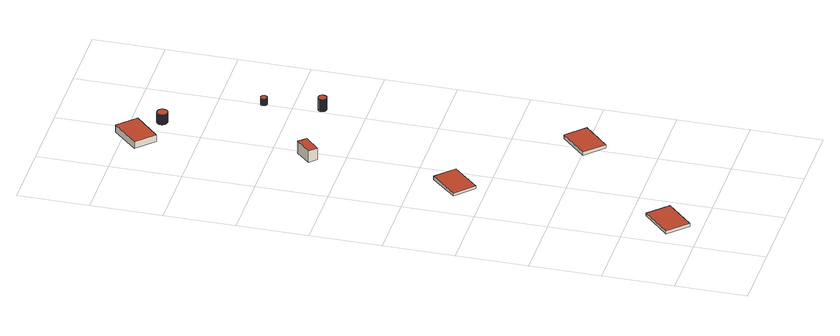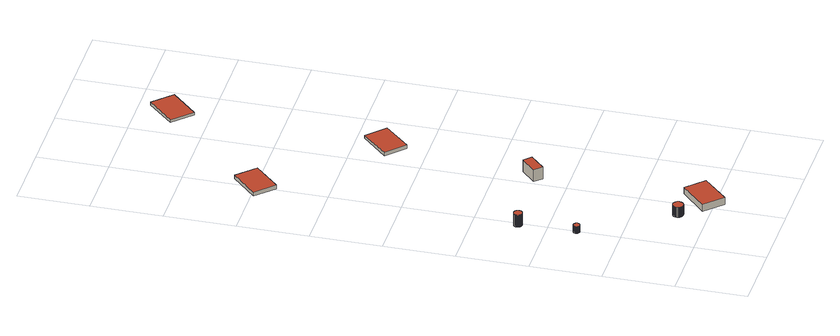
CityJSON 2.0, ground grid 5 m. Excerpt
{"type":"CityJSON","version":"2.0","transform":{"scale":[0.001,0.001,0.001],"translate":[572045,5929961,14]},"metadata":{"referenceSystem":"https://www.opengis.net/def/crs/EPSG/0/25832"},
"CityObjects":{
"building1":{"type":"Building","attributes":{"Grundfläche 2D":"8420.653065","Grundhöhe NN":"5.361"},"children":["building1-1","building1-2","building1-3","building1-4","building1-5","building1-6","building1-7","building1-8"]},
"building1-1":{"type":"BuildingInstallation","parents":["building1"],"geometry":[{"type":"MultiSurface","lod":"3","boundaries":[[[0,1,2,3]],[[4,5,3,2]],[[0,3,5,6]],[[6,7,1,0]],[[2,1,7,4]]],"semantics":{"surfaces":[{"type":"RoofSurface"},{"type":"WallSurface"}],"values":[0,1,1,1,1]}}]},
"building1-2":{"type":"BuildingInstallation","parents":["building1"],"geometry":[{"type":"MultiSurface","lod":"3","boundaries":[[[8,9,10,11]],[[12,13,11,10]],[[8,11,13,14]],[[14,15,9,8]],[[10,9,15,12]]],"semantics":{"surfaces":[{"type":"RoofSurface"},{"type":"WallSurface"}],"values":[0,1,1,1,1]}}]},
"building1-3":{"type":"BuildingInstallation","parents":["building1"],"geometry":[{"type":"MultiSurface","lod":"3","boundaries":[[[16,17,18,19]],[[20,21,19,18]],[[16,19,21,22]],[[17,16,22,23]],[[23,20,18,17]]],"semantics":{"surfaces":[{"type":"RoofSurface"},{"type":"WallSurface"}],"values":[0,1,1,1,1]}}]},
"building1-4":{"type":"BuildingInstallation","parents":["building1"],"geometry":[{"type":"MultiSurface","lod":"3","boundaries":[[[24,25,26,27]],[[28,29,25,24]],[[27,26,30,31]],[[31,28,24,27]],[[26,25,29,30]]],"semantics":{"surfaces":[{"type":"RoofSurface"},{"type":"WallSurface"}],"values":[0,1,1,1,1]}}]},
"building1-5":{"type":"BuildingInstallation","parents":["building1"],"geometry":[{"type":"MultiSurface","lod":"3","boundaries":[[[32,33,34,35]],[[35,34,36,37]],[[32,35,37,38]],[[33,32,38,39]],[[34,33,39,36]]],"semantics":{"surfaces":[{"type":"RoofSurface"},{"type":"WallSurface"}],"values":[0,1,1,1,1]}}]},
"building1-6":{"type":"BuildingInstallation","parents":["building1"],"geometry":[{"type":"MultiSurface","lod":"3","boundaries":[[[40,41,42,43,44,45,46,47,48,49,50,51,52,53,54,55,56,57,58,59,60,61,62,63,64,65,66,67,68,69,70,71,72,73,74,75,76,77,78,79,80,81,82,83,84,85,86,87,88,89,90,91,92,93,94,95,96,97,98,99,100,101,102,103,104,105,106,107,108,109,110,111,112,113,114,115,116,117,118,119,120,121,122,123,124,125,126,127,128,129,130,131,132,133,134,135,136,137,138,139,140,141,142,143,144,145,146,147,148,149,150,151,152,153,154,155,156,157,158]],[[159,160,54,53]],[[160,161,55,54]],[[161,162,56,55]],[[162,163,57,56]],[[163,164,58,57]],[[164,165,59,58]],[[165,166,60,59]],[[166,167,61,60]],[[167,168,62,61]],[[168,169,63,62]],[[169,170,64,63]],[[170,171,65,64]],[[171,172,66,65]],[[172,173,67,66]],[[173,174,68,67]],[[174,175,69,68]],[[175,176,70,69]],[[176,177,71,70]],[[177,178,72,71]],[[178,179,180,181,75,74,73,72]],[[181,182,76,75]],[[182,183,77,76]],[[183,184,185,79,78,77]],[[185,186,80,79]],[[186,187,81,80]],[[187,188,82,81]],[[188,189,83,82]],[[189,190,84,83]],[[190,191,85,84]],[[191,192,86,85]],[[192,193,87,86]],[[193,194,88,87]],[[194,195,196,90,89,88]],[[196,197,198,92,91,90]],[[198,199,93,92]],[[199,200,94,93]],[[200,201,95,94]],[[201,202,96,95]],[[202,203,97,96]],[[203,204,98,97]],[[204,205,99,98]],[[205,206,207,101,100,99]],[[207,208,209,103,102,101]],[[209,210,104,103]],[[210,211,212,106,105,104]],[[212,213,107,106]],[[213,214,108,107]],[[214,215,109,108]],[[215,216,110,109]],[[216,217,111,110]],[[217,218,112,111]],[[218,219,113,112]],[[219,220,114,113]],[[220,221,115,114]],[[221,222,116,115]],[[222,223,117,116]],[[223,224,118,117]],[[224,225,119,118]],[[225,226,227,121,120,119]],[[227,228,122,121]],[[228,229,123,122]],[[229,230,124,123]],[[230,231,125,124]],[[231,232,126,125]],[[232,233,127,126]],[[233,234,128,127]],[[234,235,129,128]],[[235,236,130,129]],[[236,237,131,130]],[[237,238,132,131]],[[238,239,133,132]],[[239,240,134,133]],[[240,241,135,134]],[[241,242,136,135]],[[242,243,137,136]],[[243,244,138,137]],[[244,245,139,138]],[[245,246,140,139]],[[246,247,141,140]],[[247,248,142,141]],[[248,249,143,142]],[[249,250,144,143]],[[250,251,252,146,145,144]],[[252,253,147,146]],[[253,254,148,147]],[[254,255,149,148]],[[255,256,150,149]],[[256,257,151,150]],[[257,258,152,151]],[[258,259,153,152]],[[259,260,154,153]],[[260,261,155,154]],[[261,262,156,155]],[[262,263,157,156]],[[263,264,158,157]],[[264,265,40,158]],[[265,266,41,40]],[[266,267,42,41]],[[267,268,43,42]],[[268,269,44,43]],[[269,270,271,46,45,44]],[[271,272,47,46]],[[272,273,48,47]],[[273,274,275,50,49,48]],[[275,276,51,50]],[[276,277,52,51]],[[277,159,53,52]]],"semantics":{"surfaces":[{"type":"RoofSurface"},{"type":"WallSurface"}],"values":[0,1,1,1,1,1,1,1,1,1,1,1,1,1,1,1,1,1,1,1,1,1,1,1,1,1,1,1,1,1,1,1,1,1,1,1,1,1,1,1,1,1,1,1,1,1,1,1,1,1,1,1,1,1,1,1,1,1,1,1,1,1,1,1,1,1,1,1,1,1,1,1,1,1,1,1,1,1,1,1,1,1,1,1,1,1,1,1,1,1,1,1,1,1,1,1,1,1,1,1,1,1,1,1,1,1,1,1]}}]},
"building1-7":{"type":"BuildingInstallation","parents":["building1"],"geometry":[{"type":"MultiSurface","lod":"3","boundaries":[[[278,279,280,281,282,283,284,285,286,287,288,289,290,291,292,293,294,295,296,297,298,299,300,301,302,303,304,305,306,307,308,309,310,311,312,313,314,315,316,317,318,319,320,321,322,323,324,325,326,327,328,329,330,331,332,333,334,335,336,337,338,339,340,341,342,343,344,345,346,347,348,349,350,351,352,353,354,355,356,357,358,359,360,361,362,363,364,365,366,367,368,369,370,371,372,373,374,375,376,377,378,379,380,381,382,383,384,385,386,387,388,389,390,391,392,393,394,395,396,397,398,399,400,401,402,403,404,405,406,407,408,409,410,411,412,413,414,415,416,417,418,419,420,421,422,423,424,425,426]],[[427,428,309,308]],[[428,429,310,309]],[[429,430,311,310]],[[430,431,312,311]],[[431,432,313,312]],[[432,433,314,313]],[[433,434,315,314]],[[434,435,316,315]],[[435,436,317,316]],[[436,437,318,317]],[[438,439,300,299]],[[439,440,301,300]],[[440,441,302,301]],[[441,442,303,302]],[[442,443,304,303]],[[443,444,305,304]],[[444,445,306,305]],[[445,446,307,306]],[[446,427,308,307]],[[437,447,319,318]],[[447,448,320,319]],[[448,449,321,320]],[[449,450,322,321]],[[450,451,323,322]],[[451,452,324,323]],[[452,453,325,324]],[[453,454,326,325]],[[454,455,327,326]],[[455,456,328,327]],[[456,457,329,328]],[[457,458,330,329]],[[458,459,460,332,331,330]],[[460,461,333,332]],[[461,462,463,335,334,333]],[[463,464,336,335]],[[464,465,337,336]],[[465,466,338,337]],[[466,467,339,338]],[[467,468,340,339]],[[468,469,341,340]],[[469,470,342,341]],[[470,471,343,342]],[[471,472,344,343]],[[472,473,345,344]],[[473,474,346,345]],[[474,475,347,346]],[[475,476,348,347]],[[476,477,349,348]],[[477,478,350,349]],[[478,479,351,350]],[[479,480,352,351]],[[480,481,353,352]],[[481,482,354,353]],[[482,483,355,354]],[[483,484,356,355]],[[484,485,357,356]],[[485,486,358,357]],[[486,487,359,358]],[[487,488,360,359]],[[488,489,361,360]],[[489,490,362,361]],[[490,491,363,362]],[[491,492,364,363]],[[492,493,365,364]],[[493,494,366,365]],[[494,495,367,366]],[[495,496,368,367]],[[496,497,369,368]],[[497,498,370,369]],[[498,499,371,370]],[[499,500,372,371]],[[500,501,373,372]],[[501,502,503,504,376,375,374,373]],[[504,505,377,376]],[[505,506,378,377]],[[506,507,379,378]],[[507,508,380,379]],[[508,509,381,380]],[[509,510,382,381]],[[510,511,383,382]],[[511,512,513,385,384,383]],[[513,514,386,385]],[[514,515,387,386]],[[515,516,388,387]],[[516,517,389,388]],[[517,518,390,389]],[[518,519,391,390]],[[519,520,392,391]],[[520,521,393,392]],[[521,522,394,393]],[[522,523,395,394]],[[523,524,396,395]],[[524,525,397,396]],[[525,526,398,397]],[[526,527,399,398]],[[527,528,400,399]],[[528,529,401,400]],[[529,530,402,401]],[[530,531,403,402]],[[531,532,404,403]],[[532,533,405,404]],[[533,534,406,405]],[[534,535,407,406]],[[535,536,408,407]],[[536,537,409,408]],[[537,538,410,409]],[[538,539,411,410]],[[539,540,412,411]],[[540,541,413,412]],[[541,542,414,413]],[[542,543,415,414]],[[543,544,416,415]],[[544,545,417,416]],[[545,546,418,417]],[[546,547,419,418]],[[547,548,420,419]],[[548,549,421,420]],[[549,550,422,421]],[[550,551,423,422]],[[551,552,424,423]],[[552,553,425,424]],[[553,554,426,425]],[[554,555,556,279,278,426]],[[556,557,280,279]],[[557,558,281,280]],[[558,559,282,281]],[[559,560,283,282]],[[560,561,284,283]],[[561,562,285,284]],[[562,563,286,285]],[[563,564,287,286]],[[564,565,288,287]],[[565,566,289,288]],[[566,567,290,289]],[[567,568,291,290]],[[568,569,292,291]],[[569,570,293,292]],[[570,571,294,293]],[[571,572,295,294]],[[572,573,296,295]],[[573,574,297,296]],[[574,575,298,297]],[[575,438,299,298]]],"semantics":{"surfaces":[{"type":"RoofSurface"},{"type":"WallSurface"}],"values":[0,1,1,1,1,1,1,1,1,1,1,1,1,1,1,1,1,1,1,1,1,1,1,1,1,1,1,1,1,1,1,1,1,1,1,1,1,1,1,1,1,1,1,1,1,1,1,1,1,1,1,1,1,1,1,1,1,1,1,1,1,1,1,1,1,1,1,1,1,1,1,1,1,1,1,1,1,1,1,1,1,1,1,1,1,1,1,1,1,1,1,1,1,1,1,1,1,1,1,1,1,1,1,1,1,1,1,1,1,1,1,1,1,1,1,1,1,1,1,1,1,1,1,1,1,1,1,1,1,1,1,1,1,1,1,1,1,1,1,1,1,1,1,1]}}]},
"building1-8":{"type":"BuildingInstallation","parents":["building1"],"geometry":[{"type":"MultiSurface","lod":"3","boundaries":[[[576,577,578,579,580,581,582,583,584,585,586,587,588,589,590,591,592,593,594,595,596,597,598,599,600,601,602,603,604,605,606,607,608,609,610,611,612,613,614,615,616,617,618,619,620,621,622,623,624,625,626,627,628,629,630,631,632,633,634,635,636,637,638,639,640,641,642,643,644,645,646,647,648,649,650,651,652,653,654,655,656,657,658,659,660,661]],[[662,663,590,589]],[[664,665,580,579]],[[665,666,581,580]],[[666,667,582,581]],[[667,668,583,582]],[[668,669,670,585,584,583]],[[670,671,586,585]],[[671,672,587,586]],[[672,673,588,587]],[[673,662,589,588]],[[663,674,591,590]],[[674,675,592,591]],[[675,676,593,592]],[[676,677,594,593]],[[677,678,595,594]],[[678,679,596,595]],[[679,680,597,596]],[[680,681,598,597]],[[681,682,599,598]],[[682,683,600,599]],[[683,684,601,600]],[[684,685,602,601]],[[685,686,603,602]],[[686,687,604,603]],[[687,688,689,606,605,604]],[[689,690,607,606]],[[690,691,608,607]],[[691,692,609,608]],[[692,693,610,609]],[[693,694,611,610]],[[694,695,612,611]],[[695,696,613,612]],[[696,697,614,613]],[[697,698,615,614]],[[698,699,616,615]],[[699,700,617,616]],[[700,701,618,617]],[[701,702,619,618]],[[702,703,620,619]],[[703,704,621,620]],[[704,705,622,621]],[[705,706,623,622]],[[706,707,624,623]],[[707,708,625,624]],[[708,709,626,625]],[[709,710,627,626]],[[710,711,712,629,628,627]],[[712,713,630,629]],[[713,714,631,630]],[[714,715,632,631]],[[715,716,633,632]],[[716,717,634,633]],[[717,718,635,634]],[[718,719,636,635]],[[719,720,637,636]],[[720,721,638,637]],[[721,722,639,638]],[[722,723,640,639]],[[723,724,641,640]],[[724,725,642,641]],[[725,726,643,642]],[[726,727,644,643]],[[727,728,645,644]],[[728,729,646,645]],[[729,730,647,646]],[[730,731,648,647]],[[731,732,649,648]],[[732,733,650,649]],[[733,734,651,650]],[[734,735,652,651]],[[735,736,653,652]],[[736,737,654,653]],[[737,738,655,654]],[[738,739,656,655]],[[739,740,657,656]],[[740,741,658,657]],[[741,742,659,658]],[[742,743,660,659]],[[743,744,661,660]],[[744,745,576,661]],[[745,746,577,576]],[[746,747,578,577]],[[747,664,579,578]]],"semantics":{"surfaces":[{"type":"RoofSurface"},{"type":"WallSurface"}],"values":[0,1,1,1,1,1,1,1,1,1,1,1,1,1,1,1,1,1,1,1,1,1,1,1,1,1,1,1,1,1,1,1,1,1,1,1,1,1,1,1,1,1,1,1,1,1,1,1,1,1,1,1,1,1,1,1,1,1,1,1,1,1,1,1,1,1,1,1,1,1,1,1,1,1,1,1,1,1,1,1,1,1,1,1]}}]}
},
"vertices":[
[2685,3956,1073],[848,2109,1073],[2149,816,1073],[3985,2663,1073],[2149,816,838],[3985,2663,893],[2685,3956,893],[848,2109,838],
[3345,18677,1248],[1608,16866,1248],[2879,15648,1248],[4615,17459,1248],[2879,15648,1049],[4615,17459,995],[3345,18677,996],[1608,16866,1049],
[5018,27760,1760],[4525,28258,1760],[3512,27254,1760],[4005,26756,1760],[3512,27254,866],[4005,26756,866],[5018,27760,836],[4525,28258,836],
[10393,11563,1298],[8634,9809,1298],[9883,8556,1298],[11642,10311,1298],[10393,11563,998],[8634,9809,1050],[9883,8556,1051],[11642,10311,998],
[4339,40671,1198],[2582,38934,1198],[3781,37720,1198],[5539,39457,1198],[3781,37720,706],[5539,39457,654],[4339,40671,653],[2582,38934,705],
[6412,38330,1423],[6399,38334,1423],[6387,38337,1423],[6374,38339,1423],[6362,38342,1423],[6349,38343,1423],[6325,38345,1423],[6301,38346,1423],[6277,38345,1423],[6254,38342,1423],[6232,38339,1423],[6211,38334,1423],[6190,38328,1423],[6171,38321,1423],[6152,38313,1423],[6133,38304,1423],[6114,38293,1423],[6095,38281,1423],[6076,38268,1423],[6058,38253,1423],[6041,38236,1423],[6032,38228,1423],[6024,38218,1423],[6016,38209,1423],[6000,38189,1423],[5979,38156,1423],[5973,38145,1423],[5967,38133,1423],[5962,38121,1423],[5957,38108,1423],[5952,38096,1423],[5944,38070,1423],[5938,38044,1423],[5936,38031,1423],[5934,38017,1423],[5932,38004,1423],[5931,37991,1423],[5931,37964,1423],[5932,37950,1423],[5934,37924,1423],[5938,37898,1423],[5941,37885,1423],[5944,37873,1423],[5948,37860,1423],[5956,37836,1423],[5971,37803,1423],[5983,37781,1423],[5996,37761,1423],[6009,37743,1423],[6024,37726,1423],[6038,37710,1423],[6054,37695,1423],[6069,37681,1423],[6103,37657,1423],[6122,37646,1423],[6142,37635,1423],[6163,37626,1423],[6185,37618,1423],[6208,37611,1423],[6232,37605,1423],[6244,37603,1423],[6257,37601,1423],[6269,37600,1423],[6295,37598,1423],[6321,37598,1423],[6334,37599,1423],[6348,37600,1423],[6374,37604,1423],[6400,37610,1423],[6426,37618,1423],[6439,37623,1423],[6463,37633,1423],[6475,37639,1423],[6487,37646,1423],[6499,37652,1423],[6510,37659,1423],[6532,37675,1423],[6552,37691,1423],[6562,37700,1423],[6571,37709,1423],[6580,37719,1423],[6588,37728,1423],[6604,37748,1423],[6618,37768,1423],[6631,37789,1423],[6642,37809,1423],[6651,37831,1423],[6659,37852,1423],[6665,37872,1423],[6670,37893,1423],[6674,37913,1423],[6677,37934,1423],[6679,37976,1423],[6678,37999,1423],[6672,38045,1423],[6666,38069,1423],[6663,38080,1423],[6655,38104,1423],[6650,38116,1423],[6645,38127,1423],[6639,38139,1423],[6633,38150,1423],[6627,38162,1423],[6613,38184,1423],[6605,38195,1423],[6589,38215,1423],[6580,38226,1423],[6570,38235,1423],[6561,38245,1423],[6551,38254,1423],[6540,38262,1423],[6530,38271,1423],[6519,38279,1423],[6508,38286,1423],[6496,38293,1423],[6485,38300,1423],[6461,38312,1423],[6449,38317,1423],[6436,38322,1423],[6171,38321,661],[6152,38313,662],[6133,38304,662],[6114,38293,663],[6095,38281,663],[6076,38268,663],[6058,38253,664],[6041,38236,664],[6032,38228,665],[6024,38218,665],[6016,38209,665],[6000,38189,666],[5979,38156,667],[5973,38145,667],[5967,38133,667],[5962,38121,667],[5957,38108,668],[5952,38096,668],[5944,38070,668],[5938,38044,669],[5936,38031,669],[5934,38017,669],[5932,38004,670],[5931,37991,670],[5931,37964,670],[5932,37950,670],[5934,37924,671],[5938,37898,671],[5941,37885,671],[5944,37873,671],[5948,37860,671],[5956,37836,672],[5971,37803,672],[5983,37781,672],[5996,37761,672],[6009,37743,672],[6024,37726,672],[6038,37710,672],[6054,37695,672],[6069,37681,672],[6103,37657,672],[6122,37646,672],[6142,37635,672],[6163,37626,672],[6185,37618,672],[6208,37611,671],[6232,37605,671],[6244,37603,671],[6257,37601,671],[6269,37600,671],[6295,37598,670],[6321,37598,670],[6334,37599,670],[6348,37600,669],[6374,37604,669],[6400,37610,668],[6426,37618,668],[6439,37623,668],[6463,37633,667],[6475,37639,667],[6487,37646,667],[6499,37652,666],[6510,37659,666],[6532,37675,666],[6552,37691,665],[6562,37700,665],[6571,37709,664],[6580,37719,664],[6588,37728,664],[6604,37748,663],[6618,37768,663],[6631,37789,662],[6642,37809,662],[6651,37831,661],[6659,37852,661],[6665,37872,661],[6670,37893,660],[6674,37913,660],[6677,37934,660],[6679,37976,659],[6678,37999,659],[6672,38045,658],[6666,38069,658],[6663,38080,658],[6655,38104,657],[6650,38116,657],[6645,38127,657],[6639,38139,657],[6633,38150,657],[6627,38162,657],[6613,38184,657],[6605,38195,657],[6589,38215,657],[6580,38226,657],[6570,38235,657],[6561,38245,657],[6551,38254,657],[6540,38262,657],[6530,38271,657],[6519,38279,657],[6508,38286,657],[6496,38293,657],[6485,38300,657],[6461,38312,657],[6449,38317,657],[6436,38322,657],[6412,38330,658],[6399,38334,658],[6387,38337,658],[6374,38339,658],[6362,38342,658],[6349,38343,658],[6325,38345,659],[6301,38346,659],[6277,38345,659],[6254,38342,660],[6232,38339,660],[6211,38334,660],[6190,38328,661],
[10199,27774,1673],[10208,27770,1673],[10224,27765,1673],[10229,27763,1673],[10234,27762,1673],[10250,27757,1673],[10260,27755,1673],[10271,27753,1673],[10285,27751,1673],[10293,27751,1673],[10310,27750,1673],[10314,27749,1673],[10336,27750,1673],[10338,27750,1673],[10356,27752,1673],[10359,27752,1673],[10377,27755,1673],[10380,27756,1673],[10397,27759,1673],[10399,27760,1673],[10416,27765,1673],[10434,27772,1673],[10452,27780,1673],[10467,27788,1673],[10480,27796,1673],[10484,27798,1673],[10492,27803,1673],[10498,27808,1673],[10502,27811,1673],[10512,27818,1673],[10524,27829,1673],[10536,27841,1673],[10544,27850,1673],[10548,27853,1673],[10553,27860,1673],[10559,27867,1673],[10561,27871,1673],[10570,27882,1673],[10580,27898,1673],[10589,27914,1673],[10597,27931,1673],[10604,27948,1673],[10604,27951,1673],[10610,27967,1673],[10611,27970,1673],[10615,27987,1673],[10615,27990,1673],[10619,28009,1673],[10619,28011,1673],[10621,28032,1673],[10621,28036,1673],[10622,28053,1673],[10622,28061,1673],[10621,28075,1673],[10620,28087,1673],[10619,28097,1673],[10616,28113,1673],[10615,28118,1673],[10613,28123,1673],[10609,28139,1673],[10602,28160,1673],[10597,28173,1673],[10594,28180,1673],[10586,28195,1673],[10584,28199,1673],[10574,28216,1673],[10572,28219,1673],[10561,28234,1673],[10559,28237,1673],[10548,28250,1673],[10546,28253,1673],[10532,28267,1673],[10519,28279,1673],[10489,28303,1673],[10474,28312,1673],[10461,28319,1673],[10457,28321,1673],[10448,28326,1673],[10441,28329,1673],[10436,28331,1673],[10425,28335,1673],[10410,28341,1673],[10382,28348,1673],[10377,28349,1673],[10369,28350,1673],[10360,28352,1673],[10355,28352,1673],[10341,28354,1673],[10323,28355,1673],[10285,28353,1673],[10267,28350,1673],[10248,28346,1673],[10245,28345,1673],[10228,28340,1673],[10207,28333,1673],[10186,28324,1673],[10167,28313,1673],[10160,28309,1673],[10148,28302,1673],[10139,28295,1673],[10131,28289,1673],[10118,28278,1673],[10114,28275,1673],[10099,28259,1673],[10092,28252,1673],[10085,28243,1673],[10076,28232,1673],[10071,28226,1673],[10062,28211,1673],[10060,28208,1673],[10050,28190,1673],[10049,28187,1673],[10041,28170,1673],[10040,28167,1673],[10033,28151,1673],[10032,28148,1673],[10027,28131,1673],[10027,28129,1673],[10023,28112,1673],[10019,28092,1673],[10017,28073,1673],[10017,28037,1673],[10018,28027,1673],[10018,28019,1673],[10019,28014,1673],[10021,28002,1673],[10024,27986,1673],[10028,27970,1673],[10032,27958,1673],[10033,27953,1673],[10036,27946,1673],[10039,27937,1673],[10041,27933,1673],[10047,27920,1673],[10055,27904,1673],[10065,27887,1673],[10076,27872,1673],[10088,27857,1673],[10101,27843,1673],[10103,27841,1673],[10115,27828,1673],[10118,27826,1673],[10132,27814,1673],[10134,27813,1673],[10151,27801,1673],[10155,27798,1673],[10169,27789,1673],[10176,27786,1673],[10188,27779,1673],[10524,27829,752],[10536,27841,752],[10544,27850,752],[10548,27853,752],[10553,27860,752],[10559,27867,751],[10561,27871,751],[10570,27882,751],[10580,27898,751],[10589,27914,750],[10597,27931,750],[10434,27772,755],[10452,27780,754],[10467,27788,754],[10480,27796,754],[10484,27798,754],[10492,27803,753],[10498,27808,753],[10502,27811,753],[10512,27818,753],[10604,27948,749],[10604,27951,749],[10610,27967,749],[10611,27970,749],[10615,27987,749],[10615,27990,749],[10619,28009,748],[10619,28011,748],[10621,28032,748],[10621,28036,748],[10622,28053,748],[10622,28061,748],[10621,28075,747],[10620,28087,747],[10619,28097,747],[10616,28113,747],[10615,28118,747],[10613,28123,747],[10609,28139,747],[10602,28160,746],[10597,28173,746],[10594,28180,746],[10586,28195,746],[10584,28199,746],[10574,28216,746],[10572,28219,746],[10561,28234,746],[10559,28237,746],[10548,28250,746],[10546,28253,746],[10532,28267,746],[10519,28279,746],[10489,28303,746],[10474,28312,746],[10461,28319,746],[10457,28321,746],[10448,28326,746],[10441,28329,746],[10436,28331,746],[10425,28335,746],[10410,28341,747],[10382,28348,747],[10377,28349,747],[10369,28350,747],[10360,28352,747],[10355,28352,747],[10341,28354,747],[10323,28355,748],[10285,28353,748],[10267,28350,749],[10248,28346,749],[10245,28345,749],[10228,28340,749],[10207,28333,750],[10186,28324,750],[10167,28313,751],[10160,28309,751],[10148,28302,751],[10139,28295,751],[10131,28289,752],[10118,28278,752],[10114,28275,752],[10099,28259,752],[10092,28252,753],[10085,28243,753],[10076,28232,753],[10071,28226,753],[10062,28211,754],[10060,28208,754],[10050,28190,754],[10049,28187,754],[10041,28170,755],[10040,28167,755],[10033,28151,755],[10032,28148,755],[10027,28131,755],[10027,28129,755],[10023,28112,756],[10019,28092,756],[10017,28073,756],[10017,28037,757],[10018,28027,757],[10018,28019,757],[10019,28014,757],[10021,28002,757],[10024,27986,758],[10028,27970,758],[10032,27958,758],[10033,27953,758],[10036,27946,758],[10039,27937,758],[10041,27933,758],[10047,27920,758],[10055,27904,758],[10065,27887,758],[10076,27872,759],[10088,27857,759],[10101,27843,759],[10103,27841,759],[10115,27828,759],[10118,27826,759],[10132,27814,759],[10134,27813,759],[10151,27801,758],[10155,27798,758],[10169,27789,758],[10176,27786,758],[10188,27779,758],[10199,27774,758],[10208,27770,758],[10224,27765,758],[10229,27763,758],[10234,27762,758],[10250,27757,758],[10260,27755,758],[10271,27753,757],[10285,27751,757],[10293,27751,757],[10310,27750,757],[10314,27749,757],[10336,27750,756],[10338,27750,756],[10356,27752,756],[10359,27752,756],[10377,27755,756],[10380,27756,756],[10397,27759,755],[10399,27760,755],[10416,27765,755],
[10225,32193,1198],[10211,32202,1198],[10197,32210,1198],[10182,32217,1198],[10167,32223,1198],[10152,32228,1198],[10137,32232,1198],[10121,32235,1198],[10106,32236,1198],[10092,32237,1198],[10077,32237,1198],[10063,32236,1198],[10037,32232,1198],[10024,32228,1198],[10012,32225,1198],[10000,32220,1198],[9987,32214,1198],[9975,32208,1198],[9962,32201,1198],[9938,32183,1198],[9927,32173,1198],[9916,32162,1198],[9905,32150,1198],[9896,32136,1198],[9887,32123,1198],[9879,32108,1198],[9872,32093,1198],[9866,32077,1198],[9861,32061,1198],[9858,32044,1198],[9855,32028,1198],[9854,32011,1198],[9854,31994,1198],[9855,31978,1198],[9861,31946,1198],[9865,31931,1198],[9877,31903,1198],[9883,31890,1198],[9891,31877,1198],[9907,31855,1198],[9916,31845,1198],[9934,31827,1198],[9944,31819,1198],[9955,31811,1198],[9967,31803,1198],[9993,31789,1198],[10007,31784,1198],[10022,31779,1198],[10037,31775,1198],[10052,31772,1198],[10069,31770,1198],[10085,31769,1198],[10102,31770,1198],[10118,31771,1198],[10135,31774,1198],[10151,31778,1198],[10167,31783,1198],[10183,31790,1198],[10198,31797,1198],[10212,31805,1198],[10226,31815,1198],[10239,31825,1198],[10251,31835,1198],[10262,31847,1198],[10271,31858,1198],[10280,31871,1198],[10288,31883,1198],[10295,31896,1198],[10302,31908,1198],[10307,31921,1198],[10311,31933,1198],[10315,31946,1198],[10317,31958,1198],[10320,31971,1198],[10322,31999,1198],[10322,32013,1198],[10318,32043,1198],[10315,32058,1198],[10311,32073,1198],[10306,32088,1198],[10292,32118,1198],[10283,32132,1198],[10273,32146,1198],[10263,32159,1198],[10251,32171,1198],[10239,32182,1198],[10024,32228,695],[10012,32225,695],[10182,32217,692],[10167,32223,692],[10152,32228,693],[10137,32232,693],[10121,32235,693],[10106,32236,693],[10092,32237,693],[10077,32237,694],[10063,32236,694],[10037,32232,694],[10000,32220,695],[9987,32214,695],[9975,32208,696],[9962,32201,696],[9938,32183,697],[9927,32173,697],[9916,32162,697],[9905,32150,697],[9896,32136,698],[9887,32123,698],[9879,32108,699],[9872,32093,699],[9866,32077,699],[9861,32061,699],[9858,32044,700],[9855,32028,700],[9854,32011,700],[9854,31994,701],[9855,31978,701],[9861,31946,701],[9865,31931,701],[9877,31903,702],[9883,31890,702],[9891,31877,702],[9907,31855,702],[9916,31845,702],[9934,31827,702],[9944,31819,702],[9955,31811,702],[9967,31803,702],[9993,31789,702],[10007,31784,701],[10022,31779,701],[10037,31775,701],[10052,31772,701],[10069,31770,701],[10085,31769,700],[10102,31770,700],[10118,31771,700],[10135,31774,700],[10151,31778,699],[10167,31783,699],[10183,31790,699],[10198,31797,698],[10212,31805,698],[10226,31815,698],[10239,31825,697],[10251,31835,697],[10262,31847,697],[10271,31858,696],[10280,31871,696],[10288,31883,696],[10295,31896,695],[10302,31908,695],[10307,31921,695],[10311,31933,695],[10315,31946,694],[10317,31958,694],[10320,31971,694],[10322,31999,693],[10322,32013,693],[10318,32043,693],[10315,32058,693],[10311,32073,693],[10306,32088,692],[10292,32118,692],[10283,32132,692],[10273,32146,692],[10263,32159,692],[10251,32171,692],[10239,32182,692],[10225,32193,692],[10211,32202,692],[10197,32210,692]
]}
